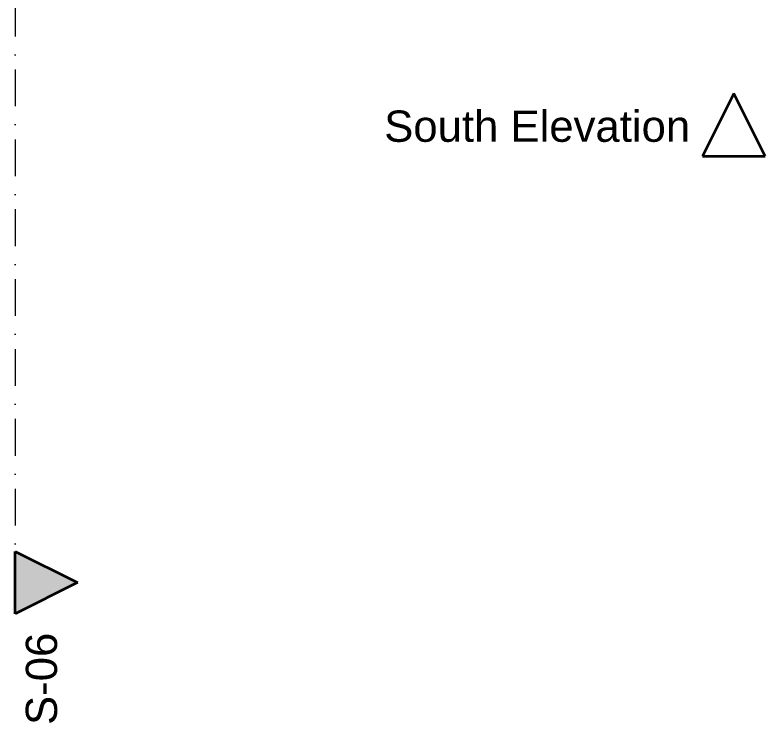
# Model space of a CAD drawing. Header units: millimetres. Extents: x -6000 to 13299, y -11438 to 14364.
# Drawn here: x 4020 to 11215, y -11438 to -4647 of the extents above; entities that cross this region are included whole.
import ezdxf

# ---------------------------------------------------------------- set-up
doc = ezdxf.new("R2010")
doc.units = ezdxf.units.MM
doc.header["$MEASUREMENT"] = 0
doc.linetypes.add('Dot & Dashed', pattern=[670.277762, 352.777767, -176.388884, 0, -141.111112])
doc.linetypes.add('Wipeout_Contour', pattern=[1000, 0, -1000])
doc.layers.add('Marker - Elevation', color=7, linetype='Continuous')
doc.layers.add('Marker - Section', color=7, linetype='Continuous')
for name, color, linetype, lineweight, true_color in [('Marker - Elevation_Pen_No__25', 7, 'Continuous', 35, 0x40a5ff), ('Marker - Section_Pen_No__25', 7, 'Continuous', 35, 0x40a5ff), ('Marker - Section_Pen_No__85', 7, 'Continuous', 20, 0x80c2ff)]:
    doc.layers.add(name, color=color, linetype=linetype, lineweight=lineweight, true_color=true_color)
doc.layers.add('Marker - Elevation_Pen_No__6', color=5, linetype='Continuous', lineweight=35)
doc.layers.add('Marker - Section_Pen_No__6', color=5, linetype='Continuous', lineweight=35)
doc.styles.add('GENERATED_STYLE_1', font='')
doc.styles.get('GENERATED_STYLE_1').set_extended_font_data('Arial')

# ---------------------------------------------------------------- blocks, each defined once
blk = doc.blocks.new('Cutting Plane_1_3', base_point=(4020.2, 10248.8))
at = {"layer": 'Marker - Section_Pen_No__25', "linetype": 'Continuous'}
blk.add_hatch(color=256, dxfattribs=at).paths.add_polyline_path([(4020.2, -10392.3), (4020.2, -9792.3), (4620.2, -10092.3)])
for p, q in [((4020.2, -9792.3), (4620.2, -10092.3)), ((4020.2, -10392.3), (4020.2, -9792.3)), ((4620.2, -10092.3), (4020.2, -10392.3))]:
    blk.add_line(p, q, dxfattribs=at)
at = {"layer": 'Marker - Section_Pen_No__85', "linetype": 'Dot & Dashed'}
blk.add_line((4020.2, 10248.8), (4020.2, -10092.3), dxfattribs=at)
at = {"layer": 'Marker - Section_Pen_No__6', "insert": (4428, -10572.3), "char_height": 300, "attachment_point": 9, "rotation": 90, "style": 'GENERATED_STYLE_1'}
blk.add_mtext('\\A1;{\\fArial|b0|i0|c0|p34;S-06}', dxfattribs=at)
blk = doc.blocks.new('Elevation_1_3', base_point=(-1084.6, -6000))
at = {"layer": 'Marker - Elevation_Pen_No__6', "insert": (7445.7, -5867.8), "char_height": 300, "attachment_point": 7, "style": 'GENERATED_STYLE_1'}
blk.add_mtext('\\A1;{\\fArial|b0|i0|c0|p34; South Elevation}', dxfattribs=at)
at = {"color": 254, "linetype": 'Wipeout_Contour', "lineweight": 0, "ltscale": 37091.604238}
blk.add_wipeout([(10615.4, -6000), (11215.4, -6000), (10915.4, -5400)], dxfattribs=at).dxf.layer = 'Marker - Elevation'
at = {"layer": 'Marker - Elevation_Pen_No__25', "linetype": 'Continuous'}
for p, q in [((10915.4, -5400), (10615.4, -6000)), ((11215.4, -6000), (10915.4, -5400)), ((10615.4, -6000), (11215.4, -6000))]:
    blk.add_line(p, q, dxfattribs=at)

msp = doc.modelspace()

# ---------------------------------------------------------------- block references
at = {"layer": 'Marker - Elevation', "color": 151, "lineweight": 20, "true_color": 0x80c2ff}
msp.add_blockref('Elevation_1_3', (-1084.574, -6000), dxfattribs=at)
at = {"layer": 'Marker - Section', "color": 151, "lineweight": 20, "true_color": 0x80c2ff}
msp.add_blockref('Cutting Plane_1_3', (4020.2307, 10248.7749), dxfattribs=at)

doc.saveas('drawing.dxf')
